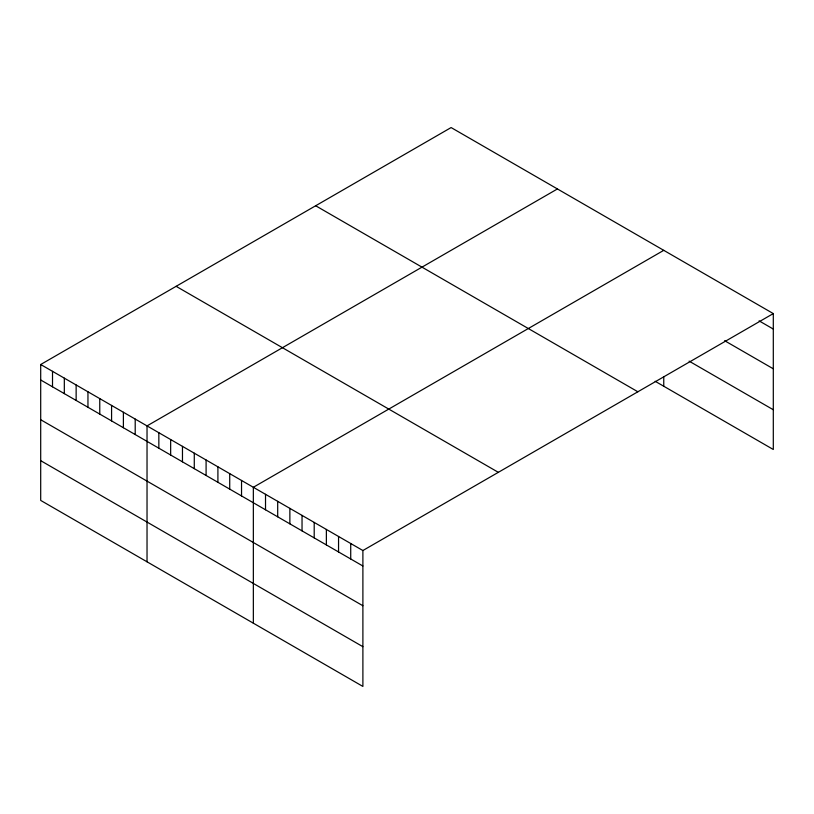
<?xml version="1.0" encoding="UTF-8"?>
<svg xmlns="http://www.w3.org/2000/svg" width="814" height="814" viewBox="0 0 814 814"><rect width="100%" height="100%" fill="white"/><g stroke="black" fill="none" stroke-linecap="round" stroke-linejoin="round"><path stroke-width="1.22" d="M773.3 313.583L362.891 550.529L362.891 686.436L40.7 500.417L40.7 364.509L451.109 127.564L773.3 313.583L773.3 449.491L655.158 381.278M557.427 188.95L147.029 425.895L147.029 561.802M663.756 250.336L253.347 487.281L253.347 623.188M759.096 320.858L773.3 329.06M724.613 340.69L773.3 368.803M689.112 361.141L773.3 409.747M315.669 205.759L637.871 391.778M176.129 286.325L498.331 472.334M40.7 364.509L362.891 550.529M40.7 379.985L362.891 566.005M40.7 419.729L362.891 605.748M40.7 460.673L362.891 646.692M663.756 376.607L663.756 386.243M350.722 543.508L350.722 558.974M338.553 536.477L338.553 551.953M326.373 529.446L326.373 544.922M314.204 522.425L314.204 537.891M302.035 515.394L302.035 530.87M289.865 508.363L289.865 523.84M277.696 501.343L277.696 516.809M265.517 494.312L265.517 509.788M241.534 480.464L241.534 495.94M229.721 473.646L229.721 489.112M217.908 466.819L217.908 482.295M206.095 460.002L206.095 475.478M194.281 453.184L194.281 468.65M182.468 446.357L182.468 461.833M170.655 439.54L170.655 455.016M158.842 432.722L158.842 448.188M135.205 419.078L135.205 434.554M123.392 412.26L123.392 427.737M111.579 405.433L111.579 420.909M99.766 398.616L99.766 414.092M87.953 391.799L87.953 407.275M76.14 384.971L76.14 400.447M64.326 378.154L64.326 393.63M52.513 371.337L52.513 386.813"/></g></svg>
